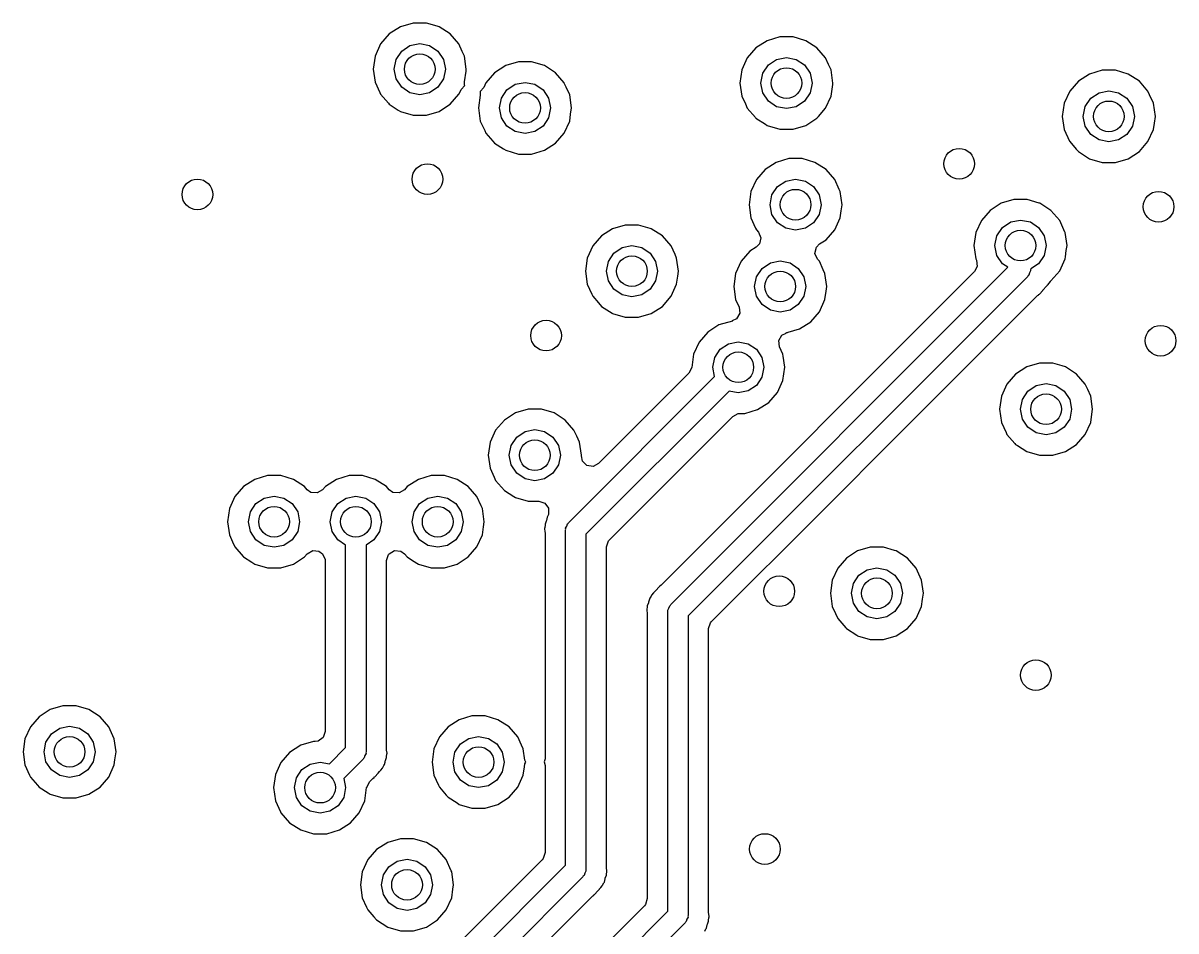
# Model space of a CAD drawing. Extents: x 100.3 to 185, y -144.7 to -85.3.
# Drawn here: x 156.34 to 167.62, y -102.9 to -94.02 of the extents above; entities that cross this region are included whole.
import ezdxf

# ---------------------------------------------------------------- set-up
doc = ezdxf.new("R2010")
doc.units = 0
doc.layers.add('BLACK', color=7, linetype='CONTINUOUS')

msp = doc.modelspace()

# ---------------------------------------------------------------- linework, layer by layer
at = {"layer": 'BLACK', "linetype": 'CONTINUOUS'}
for p, q in [((160.16, -94.0242), (160.036, -94.0607)), ((160.29, -94.0242), (160.16, -94.0242)), ((160.16, -94.0242), (160.16, -94.0242)), ((160.394, -94.0549), (160.29, -94.0242)), ((160.29, -94.0242), (160.29, -94.0242)), ((159.927, -94.1308), (159.842, -94.2287)), ((160.036, -94.0607), (159.927, -94.1308)), ((160.036, -94.0607), (160.036, -94.0607)), ((160.414, -94.0607), (160.394, -94.0549)), ((160.523, -94.1308), (160.414, -94.0607)), ((160.414, -94.0607), (160.414, -94.0607)), ((160.414, -94.0607), (160.414, -94.0607)), ((160.608, -94.2287), (160.523, -94.1308)), ((160.523, -94.1308), (160.523, -94.1308)), ((160.523, -94.1308), (160.523, -94.1308)), ((159.842, -94.2287), (159.788, -94.3465)), ((160.048, -94.298), (160.129, -94.2438)), ((160.129, -94.2438), (160.225, -94.2247)), ((160.225, -94.2247), (160.32, -94.2438)), ((160.32, -94.2438), (160.402, -94.298)), ((160.641, -94.3018), (160.608, -94.2287)), ((163.622, -94.1969), (163.513, -94.2669)), ((163.746, -94.1604), (163.622, -94.1969)), ((163.622, -94.1969), (163.622, -94.1969)), ((163.876, -94.1604), (163.746, -94.1604)), ((163.746, -94.1604), (163.746, -94.1604)), ((163.99, -94.1938), (163.876, -94.1604)), ((163.876, -94.1604), (163.876, -94.1604)), ((164, -94.1969), (163.99, -94.1938)), ((164.109, -94.2669), (164, -94.1969)), ((164, -94.1969), (164, -94.1969)), ((164, -94.1969), (164, -94.1969)), ((159.788, -94.3465), (159.77, -94.4747)), ((159.994, -94.3791), (160.048, -94.298)), ((160.402, -94.298), (160.456, -94.3791)), ((160.661, -94.3465), (160.641, -94.3018)), ((160.68, -94.4747), (160.661, -94.3465)), ((163.428, -94.3648), (163.374, -94.4827)), ((163.513, -94.2669), (163.428, -94.3648)), ((163.715, -94.3799), (163.811, -94.3609)), ((163.811, -94.3609), (163.907, -94.3799)), ((164.194, -94.3648), (164.109, -94.2669)), ((164.109, -94.2669), (164.109, -94.2669)), ((164.109, -94.2669), (164.109, -94.2669)), ((164.223, -94.4282), (164.194, -94.3648)), ((159.77, -94.4747), (159.77, -94.4748)), ((159.77, -94.4748), (159.788, -94.603)), ((159.975, -94.4747), (159.994, -94.3791)), ((159.994, -94.5704), (159.975, -94.4747)), ((160.456, -94.3791), (160.475, -94.4747)), ((160.475, -94.4747), (160.456, -94.5704)), ((160.677, -94.494), (160.68, -94.4748)), ((160.68, -94.4748), (160.68, -94.4747)), ((161.065, -94.44), (160.956, -94.51)), ((161.189, -94.4035), (161.065, -94.44)), ((161.065, -94.44), (161.065, -94.44)), ((161.319, -94.4035), (161.189, -94.4035)), ((161.189, -94.4035), (161.189, -94.4035)), ((161.443, -94.44), (161.319, -94.4035)), ((161.319, -94.4035), (161.319, -94.4035)), ((161.552, -94.51), (161.443, -94.44)), ((161.443, -94.44), (161.443, -94.44)), ((161.443, -94.44), (161.443, -94.44)), ((161.443, -94.44), (161.443, -94.44)), ((163.374, -94.4827), (163.356, -94.6109)), ((163.58, -94.5152), (163.634, -94.4341)), ((163.634, -94.4341), (163.715, -94.3799)), ((163.907, -94.3799), (163.988, -94.4341)), ((163.988, -94.4341), (164.042, -94.5152)), ((164.248, -94.4827), (164.223, -94.4282)), ((164.266, -94.6109), (164.248, -94.4827)), ((160.048, -94.6515), (159.994, -94.5704)), ((160.456, -94.5704), (160.402, -94.6515)), ((160.662, -94.5978), (160.677, -94.494)), ((160.956, -94.51), (160.871, -94.6079)), ((161.637, -94.6079), (161.552, -94.51)), ((161.552, -94.51), (161.552, -94.51)), ((161.552, -94.51), (161.552, -94.51)), ((163.561, -94.6109), (163.58, -94.5152)), ((164.042, -94.5152), (164.061, -94.6109)), ((166.666, -94.5925), (166.581, -94.6904)), ((166.774, -94.5224), (166.666, -94.5925)), ((166.899, -94.4859), (166.774, -94.5224)), ((166.774, -94.5224), (166.774, -94.5224)), ((167.028, -94.4859), (166.899, -94.4859)), ((166.899, -94.4859), (166.899, -94.4859)), ((167.153, -94.5224), (167.028, -94.4859)), ((167.028, -94.4859), (167.028, -94.4859)), ((167.262, -94.5925), (167.153, -94.5224)), ((167.153, -94.5224), (167.153, -94.5224)), ((167.153, -94.5224), (167.153, -94.5224)), ((167.153, -94.5224), (167.153, -94.5224)), ((167.346, -94.6904), (167.262, -94.5925)), ((167.262, -94.5925), (167.262, -94.5925)), ((167.262, -94.5925), (167.262, -94.5925)), ((159.788, -94.603), (159.834, -94.7037)), ((159.834, -94.7037), (159.842, -94.7208)), ((160.129, -94.7057), (160.048, -94.6515)), ((160.225, -94.7247), (160.129, -94.7057)), ((160.32, -94.7057), (160.225, -94.7247)), ((160.402, -94.6515), (160.32, -94.7057)), ((160.608, -94.7208), (160.619, -94.6963)), ((160.619, -94.6963), (160.629, -94.6748)), ((160.629, -94.6748), (160.665, -94.6355)), ((160.662, -94.5987), (160.662, -94.5978)), ((160.663, -94.6325), (160.662, -94.5987)), ((160.665, -94.6355), (160.663, -94.6325)), ((160.85, -94.654), (160.814, -94.6933)), ((160.814, -94.6933), (160.816, -94.6963)), ((160.816, -94.6963), (160.817, -94.73)), ((160.871, -94.6079), (160.85, -94.654)), ((161.023, -94.7583), (161.077, -94.6772)), ((161.077, -94.6772), (161.158, -94.623)), ((161.158, -94.623), (161.254, -94.604)), ((161.254, -94.604), (161.35, -94.623)), ((161.35, -94.623), (161.431, -94.6772)), ((161.431, -94.6772), (161.485, -94.7583)), ((161.638, -94.6109), (161.637, -94.6079)), ((161.657, -94.6523), (161.638, -94.6109)), ((161.691, -94.7258), (161.657, -94.6523)), ((163.356, -94.6109), (163.356, -94.6109)), ((163.356, -94.6109), (163.374, -94.7391)), ((163.58, -94.7066), (163.561, -94.6109)), ((163.634, -94.7877), (163.58, -94.7066)), ((164.042, -94.7066), (163.988, -94.7877)), ((164.061, -94.6109), (164.042, -94.7066)), ((164.248, -94.7391), (164.264, -94.6241)), ((164.264, -94.6241), (164.266, -94.6109)), ((164.266, -94.6109), (164.266, -94.6109)), ((166.581, -94.6904), (166.527, -94.8082)), ((166.787, -94.7597), (166.868, -94.7055)), ((166.868, -94.7055), (166.964, -94.6864)), ((166.964, -94.6864), (167.059, -94.7055)), ((167.059, -94.7055), (167.14, -94.7597)), ((167.363, -94.7258), (167.346, -94.6904)), ((159.842, -94.7208), (159.918, -94.8082)), ((159.918, -94.8082), (159.927, -94.8187)), ((159.927, -94.8187), (160.014, -94.875)), ((160.468, -94.854), (160.523, -94.8187)), ((160.523, -94.8187), (160.608, -94.7208)), ((160.817, -94.73), (160.799, -94.854)), ((161.004, -94.854), (161.023, -94.7583)), ((161.485, -94.7583), (161.504, -94.854)), ((161.709, -94.854), (161.691, -94.7258)), ((163.374, -94.7391), (163.409, -94.8146)), ((163.409, -94.8146), (163.428, -94.857)), ((163.715, -94.8419), (163.634, -94.7877)), ((163.988, -94.7877), (163.907, -94.8419)), ((164.194, -94.857), (164.248, -94.7391)), ((166.527, -94.8082), (166.508, -94.9364)), ((166.733, -94.8408), (166.787, -94.7597)), ((167.14, -94.7597), (167.195, -94.8408)), ((167.4, -94.8082), (167.363, -94.7258)), ((167.419, -94.9364), (167.4, -94.8082)), ((160.014, -94.875), (160.036, -94.8888)), ((160.036, -94.8888), (160.16, -94.9252)), ((160.16, -94.9252), (160.16, -94.9252)), ((160.16, -94.9252), (160.29, -94.9252)), ((160.29, -94.9252), (160.414, -94.8888)), ((160.29, -94.9252), (160.29, -94.9252)), ((160.414, -94.8888), (160.468, -94.854)), ((160.799, -94.854), (160.799, -94.854)), ((160.799, -94.854), (160.817, -94.9822)), ((161.023, -94.9497), (161.004, -94.854)), ((161.504, -94.854), (161.485, -94.9497)), ((161.691, -94.9822), (161.7, -94.9149)), ((161.7, -94.9149), (161.709, -94.854)), ((161.709, -94.854), (161.709, -94.854)), ((163.428, -94.857), (163.507, -94.9478)), ((163.811, -94.8609), (163.715, -94.8419)), ((163.907, -94.8419), (163.811, -94.8609)), ((164.125, -94.9364), (164.194, -94.857)), ((166.714, -94.9364), (166.733, -94.8408)), ((167.195, -94.8408), (167.214, -94.9364)), ((160.817, -94.9822), (160.86, -95.0759)), ((161.077, -95.0308), (161.023, -94.9497)), ((161.158, -95.085), (161.077, -95.0308)), ((161.431, -95.0308), (161.35, -95.085)), ((161.485, -94.9497), (161.431, -95.0308)), ((161.637, -95.1001), (161.691, -94.9822)), ((163.507, -94.9478), (163.513, -94.9549)), ((163.513, -94.9549), (163.605, -95.014)), ((163.605, -95.014), (163.622, -95.0249)), ((163.622, -95.0249), (163.746, -95.0614)), ((163.876, -95.0614), (164, -95.0249)), ((164, -95.0249), (164.109, -94.9549)), ((164.109, -94.9549), (164.125, -94.9364)), ((166.508, -94.9364), (166.508, -94.9364)), ((166.508, -94.9364), (166.527, -95.0647)), ((166.733, -95.0321), (166.714, -94.9364)), ((166.787, -95.1132), (166.733, -95.0321)), ((167.195, -95.0321), (167.14, -95.1132)), ((167.214, -94.9364), (167.195, -95.0321)), ((167.4, -95.0647), (167.409, -95.0032)), ((167.409, -95.0032), (167.419, -94.9364)), ((167.419, -94.9364), (167.419, -94.9364)), ((160.86, -95.0759), (160.871, -95.1001)), ((160.871, -95.1001), (160.94, -95.1795)), ((161.254, -95.104), (161.158, -95.085)), ((161.35, -95.085), (161.254, -95.104)), ((161.552, -95.198), (161.637, -95.1001)), ((163.746, -95.0614), (163.746, -95.0614)), ((163.746, -95.0614), (163.876, -95.0614)), ((163.876, -95.0614), (163.876, -95.0614)), ((166.527, -95.0647), (166.579, -95.1795)), ((166.868, -95.1674), (166.787, -95.1132)), ((167.14, -95.1132), (167.059, -95.1674)), ((167.346, -95.1825), (167.4, -95.0647)), ((160.94, -95.1795), (160.956, -95.198)), ((160.956, -95.198), (161.043, -95.2539)), ((161.043, -95.2539), (161.065, -95.268)), ((161.065, -95.268), (161.189, -95.3045)), ((161.319, -95.3045), (161.443, -95.268)), ((161.443, -95.268), (161.552, -95.198)), ((166.579, -95.1795), (166.581, -95.1825)), ((166.581, -95.1825), (166.644, -95.256)), ((166.644, -95.256), (166.666, -95.2804)), ((166.964, -95.1864), (166.868, -95.1674)), ((167.059, -95.1674), (166.964, -95.1864)), ((167.262, -95.2804), (167.346, -95.1825)), ((161.189, -95.3045), (161.189, -95.3045)), ((161.189, -95.3045), (161.319, -95.3045)), ((161.319, -95.3045), (161.319, -95.3045)), ((163.711, -95.386), (163.602, -95.456)), ((163.835, -95.3495), (163.711, -95.386)), ((163.711, -95.386), (163.711, -95.386)), ((163.965, -95.3495), (163.835, -95.3495)), ((163.835, -95.3495), (163.835, -95.3495)), ((164.089, -95.386), (163.965, -95.3495)), ((163.965, -95.3495), (163.965, -95.3495)), ((164.198, -95.456), (164.089, -95.386)), ((164.089, -95.386), (164.089, -95.386)), ((164.089, -95.386), (164.089, -95.386)), ((164.089, -95.386), (164.089, -95.386)), ((166.666, -95.2804), (166.774, -95.3504)), ((166.774, -95.3504), (166.774, -95.3504)), ((166.774, -95.3504), (166.899, -95.3869)), ((167.028, -95.3869), (167.153, -95.3504)), ((167.153, -95.3504), (167.262, -95.2804)), ((163.602, -95.456), (163.517, -95.5539)), ((164.283, -95.5539), (164.198, -95.456)), ((164.198, -95.456), (164.198, -95.456)), ((164.198, -95.456), (164.198, -95.456)), ((166.899, -95.3869), (166.899, -95.3869)), ((166.899, -95.3869), (167.028, -95.3869)), ((167.028, -95.3869), (167.028, -95.3869)), ((163.517, -95.5539), (163.463, -95.6718)), ((163.723, -95.6232), (163.804, -95.569)), ((163.804, -95.569), (163.9, -95.55)), ((163.9, -95.55), (163.996, -95.569)), ((163.996, -95.569), (164.077, -95.6232)), ((164.327, -95.65), (164.283, -95.5539)), ((163.463, -95.6718), (163.445, -95.8)), ((163.65, -95.8), (163.669, -95.7043)), ((163.669, -95.7043), (163.723, -95.6232)), ((164.077, -95.6232), (164.131, -95.7043)), ((164.131, -95.7043), (164.15, -95.8)), ((164.337, -95.6718), (164.327, -95.65)), ((164.355, -95.8), (164.337, -95.6718)), ((163.445, -95.8), (163.445, -95.8)), ((163.445, -95.8), (163.463, -95.9282)), ((163.669, -95.8957), (163.65, -95.8)), ((164.15, -95.8), (164.131, -95.8957)), ((164.347, -95.8595), (164.355, -95.8)), ((164.355, -95.8), (164.355, -95.8)), ((165.911, -95.786), (165.802, -95.856)), ((166.035, -95.7495), (165.911, -95.786)), ((165.911, -95.786), (165.911, -95.786)), ((166.165, -95.7495), (166.035, -95.7495)), ((166.035, -95.7495), (166.035, -95.7495)), ((166.282, -95.7838), (166.165, -95.7495)), ((166.165, -95.7495), (166.165, -95.7495)), ((166.289, -95.786), (166.282, -95.7838)), ((166.398, -95.856), (166.289, -95.786)), ((166.289, -95.786), (166.289, -95.786)), ((166.289, -95.786), (166.289, -95.786)), ((163.463, -95.9282), (163.509, -96.0291)), ((163.723, -95.9768), (163.669, -95.8957)), ((164.131, -95.8957), (164.077, -95.9768)), ((164.283, -96.0461), (164.337, -95.9282)), ((164.337, -95.9282), (164.347, -95.8595)), ((165.802, -95.856), (165.717, -95.9539)), ((166.004, -95.969), (166.1, -95.95)), ((166.1, -95.95), (166.196, -95.969)), ((166.483, -95.9539), (166.398, -95.856)), ((166.398, -95.856), (166.398, -95.856)), ((166.398, -95.856), (166.398, -95.856)), ((162.111, -96.036), (162.002, -96.106)), ((162.235, -95.9995), (162.111, -96.036)), ((162.111, -96.036), (162.111, -96.036)), ((162.365, -95.9995), (162.235, -95.9995)), ((162.235, -95.9995), (162.235, -95.9995)), ((162.479, -96.033), (162.365, -95.9995)), ((162.365, -95.9995), (162.365, -95.9995)), ((162.489, -96.036), (162.479, -96.033)), ((162.598, -96.106), (162.489, -96.036)), ((162.489, -96.036), (162.489, -96.036)), ((162.489, -96.036), (162.489, -96.036)), ((163.509, -96.0291), (163.517, -96.0461)), ((163.517, -96.0461), (163.536, -96.0677)), ((163.804, -96.031), (163.723, -95.9768)), ((163.9, -96.05), (163.804, -96.031)), ((163.996, -96.031), (163.9, -96.05)), ((164.077, -95.9768), (163.996, -96.031)), ((164.198, -96.144), (164.283, -96.0461)), ((165.717, -95.9539), (165.663, -96.0718)), ((165.869, -96.1043), (165.923, -96.0232)), ((165.923, -96.0232), (166.004, -95.969)), ((166.196, -95.969), (166.277, -96.0232)), ((166.277, -96.0232), (166.331, -96.1043)), ((166.535, -96.0677), (166.483, -95.9539)), ((162.002, -96.106), (161.917, -96.2039)), ((162.683, -96.2039), (162.598, -96.106)), ((162.598, -96.106), (162.598, -96.106)), ((162.598, -96.106), (162.598, -96.106)), ((163.536, -96.0677), (163.56, -96.124)), ((163.56, -96.124), (163.546, -96.1836)), ((164.135, -96.1842), (164.198, -96.144)), ((165.663, -96.0718), (165.645, -96.2)), ((165.85, -96.2), (165.869, -96.1043)), ((166.331, -96.1043), (166.35, -96.2)), ((166.537, -96.0718), (166.535, -96.0677)), ((166.555, -96.2), (166.537, -96.0718)), ((161.917, -96.2039), (161.863, -96.3218)), ((162.069, -96.3543), (162.123, -96.2732)), ((162.123, -96.2732), (162.204, -96.219)), ((162.204, -96.219), (162.3, -96.2)), ((162.3, -96.2), (162.396, -96.219)), ((162.396, -96.219), (162.477, -96.2732)), ((162.477, -96.2732), (162.531, -96.3543)), ((162.721, -96.2883), (162.683, -96.2039)), ((162.737, -96.3218), (162.721, -96.2883)), ((163.452, -96.256), (163.367, -96.3539)), ((163.515, -96.2158), (163.452, -96.256)), ((163.546, -96.1836), (163.515, -96.2158)), ((164.09, -96.276), (164.104, -96.2164)), ((164.114, -96.3323), (164.09, -96.276)), ((164.104, -96.2164), (164.135, -96.1842)), ((165.645, -96.2), (165.645, -96.2)), ((165.645, -96.2), (165.663, -96.3282)), ((165.869, -96.2957), (165.85, -96.2)), ((166.35, -96.2), (166.331, -96.2957)), ((166.539, -96.31), (166.548, -96.2495)), ((166.548, -96.2495), (166.555, -96.2)), ((166.555, -96.2), (166.555, -96.2)), ((161.863, -96.3218), (161.845, -96.45)), ((162.05, -96.45), (162.069, -96.3543)), ((162.531, -96.3543), (162.55, -96.45)), ((162.755, -96.45), (162.737, -96.3218)), ((163.367, -96.3539), (163.313, -96.4718)), ((163.573, -96.4232), (163.654, -96.369)), ((163.654, -96.369), (163.75, -96.35)), ((163.75, -96.35), (163.846, -96.369)), ((163.846, -96.369), (163.927, -96.4232)), ((164.133, -96.3539), (164.114, -96.3323)), ((164.171, -96.4382), (164.133, -96.3539)), ((165.663, -96.3282), (165.67, -96.3436)), ((165.67, -96.3436), (165.677, -96.4044)), ((165.923, -96.3768), (165.869, -96.2957)), ((165.976, -96.4123), (165.923, -96.3768)), ((166.277, -96.3768), (166.2, -96.4281)), ((166.331, -96.2957), (166.277, -96.3768)), ((166.483, -96.4461), (166.537, -96.3282)), ((166.537, -96.3282), (166.539, -96.31)), ((161.845, -96.45), (161.845, -96.45)), ((161.845, -96.45), (161.863, -96.5782)), ((162.069, -96.5457), (162.05, -96.45)), ((162.55, -96.45), (162.531, -96.5457)), ((165.65, -96.4547), (162.584, -99.5214)), ((162.679, -99.7093), (165.976, -96.4123)), ((162.737, -96.5782), (162.748, -96.4991)), ((162.748, -96.4991), (162.755, -96.45)), ((162.755, -96.45), (162.755, -96.45)), ((166.171, -96.5007), (162.85, -99.8214)), ((163.313, -96.4718), (163.295, -96.6)), ((163.5, -96.6), (163.519, -96.5043)), ((163.519, -96.5043), (163.573, -96.4232)), ((163.927, -96.4232), (163.981, -96.5043)), ((163.981, -96.5043), (164, -96.6)), ((164.187, -96.4718), (164.171, -96.4382)), ((164.205, -96.6), (164.187, -96.4718)), ((165.677, -96.4044), (165.65, -96.4547)), ((166.174, -96.4935), (166.171, -96.5007)), ((166.181, -96.4888), (166.174, -96.4935)), ((166.188, -96.4665), (166.181, -96.4888)), ((166.199, -96.4456), (166.188, -96.4665)), ((166.2, -96.43), (166.198, -96.4377)), ((166.198, -96.4377), (166.199, -96.4456)), ((166.2, -96.4281), (166.2, -96.43)), ((166.398, -96.544), (166.483, -96.4461)), ((161.863, -96.5782), (161.907, -96.674)), ((162.123, -96.6268), (162.069, -96.5457)), ((162.531, -96.5457), (162.477, -96.6268)), ((162.683, -96.6961), (162.737, -96.5782)), ((163.295, -96.6), (163.295, -96.6)), ((163.295, -96.6), (163.313, -96.7282)), ((163.519, -96.6957), (163.5, -96.6)), ((164, -96.6), (163.981, -96.6957)), ((164.199, -96.6461), (164.205, -96.6)), ((164.205, -96.6), (164.205, -96.6)), ((166.318, -96.6368), (166.332, -96.6228)), ((166.332, -96.6228), (166.334, -96.6199)), ((166.334, -96.6199), (166.338, -96.6145)), ((166.338, -96.6145), (166.352, -96.6)), ((166.352, -96.6), (166.36, -96.5909)), ((166.36, -96.5909), (166.365, -96.5831)), ((166.36, -96.5909), (166.36, -96.5909)), ((166.365, -96.5831), (166.366, -96.5838)), ((166.366, -96.5838), (166.394, -96.5497)), ((166.393, -96.5486), (166.398, -96.544)), ((166.394, -96.5497), (166.393, -96.5486)), ((166.398, -96.544), (166.398, -96.544)), ((166.398, -96.544), (166.398, -96.544)), ((161.907, -96.674), (161.917, -96.6961)), ((161.917, -96.6961), (161.973, -96.7605)), ((162.204, -96.681), (162.123, -96.6268)), ((162.3, -96.7), (162.204, -96.681)), ((162.396, -96.681), (162.3, -96.7)), ((162.477, -96.6268), (162.396, -96.681)), ((162.598, -96.794), (162.683, -96.6961)), ((163.313, -96.7282), (163.347, -96.801)), ((163.573, -96.7768), (163.519, -96.6957)), ((163.981, -96.6957), (163.927, -96.7768)), ((164.133, -96.8461), (164.187, -96.7282)), ((164.187, -96.7282), (164.199, -96.6461)), ((165.155, -97.8), (166.266, -96.6886)), ((166.266, -96.6886), (166.278, -96.6805)), ((166.277, -96.6795), (166.284, -96.674)), ((166.278, -96.6805), (166.277, -96.6795)), ((166.284, -96.674), (166.317, -96.6384)), ((166.284, -96.674), (166.284, -96.674)), ((166.317, -96.6384), (166.318, -96.6368)), ((161.973, -96.7605), (162.002, -96.794)), ((162.002, -96.794), (162.108, -96.8618)), ((162.489, -96.864), (162.598, -96.794)), ((163.347, -96.801), (163.354, -96.8618)), ((163.654, -96.831), (163.573, -96.7768)), ((163.75, -96.85), (163.654, -96.831)), ((163.846, -96.831), (163.75, -96.85)), ((163.927, -96.7768), (163.846, -96.831)), ((164.048, -96.944), (164.133, -96.8461)), ((162.108, -96.8618), (162.111, -96.864)), ((162.111, -96.864), (162.235, -96.9005)), ((162.235, -96.9005), (162.235, -96.9005)), ((162.235, -96.9005), (162.365, -96.9005)), ((162.365, -96.9005), (162.489, -96.864)), ((162.365, -96.9005), (162.365, -96.9005)), ((163.282, -96.9375), (163.151, -96.976)), ((163.323, -96.9151), (163.281, -96.9351)), ((163.281, -96.9351), (163.282, -96.9375)), ((163.354, -96.8618), (163.323, -96.9151)), ((163.939, -97.014), (164.048, -96.944)), ((163.042, -97.046), (162.957, -97.1439)), ((163.151, -96.976), (163.042, -97.046)), ((163.151, -96.976), (163.151, -96.976)), ((163.736, -97.1282), (163.767, -97.0749)), ((163.767, -97.0749), (163.809, -97.0549)), ((163.808, -97.0525), (163.815, -97.0505)), ((163.809, -97.0549), (163.808, -97.0525)), ((163.815, -97.0505), (163.822, -97.0483)), ((163.822, -97.0483), (163.827, -97.0469)), ((163.827, -97.0469), (163.939, -97.014)), ((162.957, -97.1439), (162.903, -97.2618)), ((163.163, -97.2132), (163.244, -97.159)), ((163.244, -97.159), (163.34, -97.14)), ((163.34, -97.14), (163.436, -97.159)), ((163.436, -97.159), (163.517, -97.2132)), ((163.743, -97.189), (163.736, -97.1282)), ((163.777, -97.2618), (163.743, -97.189)), ((162.903, -97.2618), (162.884, -97.3926)), ((163.09, -97.39), (163.109, -97.2943)), ((163.109, -97.2943), (163.163, -97.2132)), ((163.517, -97.2132), (163.571, -97.2943)), ((163.571, -97.2943), (163.59, -97.39)), ((163.78, -97.2825), (163.777, -97.2618)), ((163.795, -97.39), (163.78, -97.2825)), ((162.884, -97.3926), (162.857, -97.4475)), ((163.108, -97.4806), (163.09, -97.39)), ((163.59, -97.39), (163.571, -97.4857)), ((163.786, -97.4537), (163.795, -97.39)), ((163.795, -97.39), (163.795, -97.39)), ((166.161, -97.386), (166.052, -97.456)), ((166.285, -97.3495), (166.161, -97.386)), ((166.161, -97.386), (166.161, -97.386)), ((166.415, -97.3495), (166.285, -97.3495)), ((166.285, -97.3495), (166.285, -97.3495)), ((166.507, -97.3765), (166.415, -97.3495)), ((166.415, -97.3495), (166.415, -97.3495)), ((166.539, -97.386), (166.507, -97.3765)), ((166.648, -97.456), (166.539, -97.386)), ((166.539, -97.386), (166.539, -97.386)), ((166.539, -97.386), (166.539, -97.386)), ((161.679, -98.9093), (163.108, -97.4806)), ((162.857, -97.4485), (161.973, -98.3316)), ((162.857, -97.4475), (162.857, -97.4485)), ((163.571, -97.4857), (163.517, -97.5668)), ((163.723, -97.6361), (163.777, -97.5182)), ((163.777, -97.5182), (163.786, -97.4537)), ((166.052, -97.456), (165.967, -97.5539)), ((166.733, -97.5539), (166.648, -97.456)), ((166.648, -97.456), (166.648, -97.456)), ((166.648, -97.456), (166.648, -97.456)), ((163.249, -97.622), (161.85, -99.0214)), ((163.34, -97.64), (163.249, -97.622)), ((163.436, -97.621), (163.34, -97.64)), ((163.517, -97.5668), (163.436, -97.621)), ((163.638, -97.734), (163.723, -97.6361)), ((165.967, -97.5539), (165.913, -97.6718)), ((166.119, -97.7043), (166.173, -97.6232)), ((166.173, -97.6232), (166.254, -97.569)), ((166.254, -97.569), (166.35, -97.55)), ((166.35, -97.55), (166.446, -97.569)), ((166.446, -97.569), (166.527, -97.6232)), ((166.527, -97.6232), (166.581, -97.7043)), ((166.757, -97.6073), (166.733, -97.5539)), ((166.787, -97.6718), (166.757, -97.6073)), ((163.529, -97.804), (163.638, -97.734)), ((165.913, -97.6718), (165.895, -97.8)), ((166.1, -97.8), (166.119, -97.7043)), ((166.581, -97.7043), (166.6, -97.8)), ((166.805, -97.8), (166.787, -97.6718)), ((161.161, -97.8355), (161.052, -97.9055)), ((161.285, -97.799), (161.161, -97.8355)), ((161.161, -97.8355), (161.161, -97.8355)), ((161.415, -97.799), (161.285, -97.799)), ((161.285, -97.799), (161.285, -97.799)), ((161.539, -97.8355), (161.415, -97.799)), ((161.415, -97.799), (161.415, -97.799)), ((161.648, -97.9055), (161.539, -97.8355)), ((161.539, -97.8355), (161.539, -97.8355)), ((161.539, -97.8355), (161.539, -97.8355)), ((161.539, -97.8355), (161.539, -97.8355)), ((163.285, -97.8695), (163.34, -97.8417)), ((163.34, -97.8417), (163.355, -97.8405)), ((163.355, -97.8405), (163.405, -97.8405)), ((163.405, -97.8405), (163.529, -97.804)), ((163.405, -97.8405), (163.405, -97.8405)), ((163.905, -99.05), (165.155, -97.8)), ((165.895, -97.8), (165.895, -97.8)), ((165.895, -97.8), (165.913, -97.9282)), ((166.119, -97.8957), (166.1, -97.8)), ((166.6, -97.8), (166.581, -97.8957)), ((166.787, -97.9282), (166.798, -97.8496)), ((166.798, -97.8496), (166.805, -97.8)), ((166.805, -97.8), (166.805, -97.8)), ((161.052, -97.9055), (160.967, -98.0034)), ((161.733, -98.0034), (161.648, -97.9055)), ((161.648, -97.9055), (161.648, -97.9055)), ((161.648, -97.9055), (161.648, -97.9055)), ((162.079, -99.0755), (163.285, -97.8695)), ((165.913, -97.9282), (165.958, -98.0265)), ((166.173, -97.9768), (166.119, -97.8957)), ((166.254, -98.031), (166.173, -97.9768)), ((166.527, -97.9768), (166.446, -98.031)), ((166.581, -97.8957), (166.527, -97.9768)), ((166.733, -98.0461), (166.787, -97.9282)), ((160.967, -98.0034), (160.913, -98.1213)), ((161.119, -98.1538), (161.173, -98.0727)), ((161.173, -98.0727), (161.254, -98.0185)), ((161.254, -98.0185), (161.35, -97.9995)), ((161.35, -97.9995), (161.446, -98.0185)), ((161.446, -98.0185), (161.527, -98.0727)), ((161.527, -98.0727), (161.581, -98.1538)), ((161.761, -98.064), (161.733, -98.0034)), ((161.787, -98.1213), (161.761, -98.064)), ((165.958, -98.0265), (165.967, -98.0461)), ((165.967, -98.0461), (166.045, -98.1359)), ((166.35, -98.05), (166.254, -98.031)), ((166.446, -98.031), (166.35, -98.05)), ((166.648, -98.144), (166.733, -98.0461)), ((160.913, -98.1213), (160.895, -98.2495)), ((161.1, -98.2495), (161.119, -98.1538)), ((161.581, -98.1538), (161.6, -98.2495)), ((161.805, -98.2495), (161.787, -98.1213)), ((166.045, -98.1359), (166.052, -98.144)), ((166.052, -98.144), (166.071, -98.156)), ((166.071, -98.156), (166.161, -98.214)), ((166.539, -98.214), (166.648, -98.144)), ((160.895, -98.2495), (160.895, -98.2495)), ((160.895, -98.2495), (160.913, -98.3777)), ((161.119, -98.3452), (161.1, -98.2495)), ((161.6, -98.2495), (161.581, -98.3452)), ((161.805, -98.2566), (161.805, -98.2495)), ((161.807, -98.2566), (161.805, -98.2566)), ((161.815, -98.3066), (161.807, -98.2566)), ((161.858, -98.3498), (161.815, -98.3066)), ((166.161, -98.214), (166.285, -98.2505)), ((166.285, -98.2505), (166.285, -98.2505)), ((166.285, -98.2505), (166.415, -98.2505)), ((166.415, -98.2505), (166.539, -98.214)), ((166.415, -98.2505), (166.415, -98.2505)), ((160.913, -98.3777), (160.953, -98.4651)), ((161.173, -98.4263), (161.119, -98.3452)), ((161.254, -98.4805), (161.173, -98.4263)), ((161.527, -98.4263), (161.446, -98.4805)), ((161.581, -98.3452), (161.527, -98.4263)), ((161.919, -98.3594), (161.858, -98.3498)), ((161.973, -98.3316), (161.919, -98.3594)), ((158.611, -98.486), (158.502, -98.556)), ((158.735, -98.4495), (158.611, -98.486)), ((158.611, -98.486), (158.611, -98.486)), ((158.865, -98.4495), (158.735, -98.4495)), ((158.735, -98.4495), (158.735, -98.4495)), ((158.989, -98.486), (158.865, -98.4495)), ((158.865, -98.4495), (158.865, -98.4495)), ((159.098, -98.556), (158.989, -98.486)), ((158.989, -98.486), (158.989, -98.486)), ((158.989, -98.486), (158.989, -98.486)), ((158.989, -98.486), (158.989, -98.486)), ((159.411, -98.486), (159.302, -98.556)), ((159.535, -98.4495), (159.411, -98.486)), ((159.411, -98.486), (159.411, -98.486)), ((159.665, -98.4495), (159.535, -98.4495)), ((159.535, -98.4495), (159.535, -98.4495)), ((159.789, -98.486), (159.665, -98.4495)), ((159.665, -98.4495), (159.665, -98.4495)), ((159.898, -98.556), (159.789, -98.486)), ((159.789, -98.486), (159.789, -98.486)), ((159.789, -98.486), (159.789, -98.486)), ((159.789, -98.486), (159.789, -98.486)), ((160.211, -98.486), (160.102, -98.556)), ((160.335, -98.4495), (160.211, -98.486)), ((160.211, -98.486), (160.211, -98.486)), ((160.465, -98.4495), (160.335, -98.4495)), ((160.335, -98.4495), (160.335, -98.4495)), ((160.589, -98.486), (160.465, -98.4495)), ((160.465, -98.4495), (160.465, -98.4495)), ((160.698, -98.556), (160.589, -98.486)), ((160.589, -98.486), (160.589, -98.486)), ((160.589, -98.486), (160.589, -98.486)), ((160.589, -98.486), (160.589, -98.486)), ((160.953, -98.4651), (160.967, -98.4956)), ((160.967, -98.4956), (161.052, -98.5935)), ((161.35, -98.4995), (161.254, -98.4805)), ((161.446, -98.4805), (161.35, -98.4995)), ((158.417, -98.6539), (158.363, -98.7718)), ((158.502, -98.556), (158.417, -98.6539)), ((158.704, -98.669), (158.8, -98.65)), ((158.8, -98.65), (158.896, -98.669)), ((159.125, -98.5873), (159.098, -98.556)), ((159.098, -98.556), (159.098, -98.556)), ((159.161, -98.6137), (159.125, -98.5873)), ((159.222, -98.6189), (159.161, -98.6137)), ((159.275, -98.5873), (159.222, -98.6189)), ((159.302, -98.556), (159.275, -98.5873)), ((159.302, -98.556), (159.302, -98.556)), ((159.504, -98.669), (159.6, -98.65)), ((159.6, -98.65), (159.696, -98.669)), ((159.925, -98.5873), (159.898, -98.556)), ((159.898, -98.556), (159.898, -98.556)), ((159.961, -98.6137), (159.925, -98.5873)), ((160.022, -98.6189), (159.961, -98.6137)), ((160.075, -98.5873), (160.022, -98.6189)), ((160.102, -98.556), (160.075, -98.5873)), ((160.102, -98.556), (160.102, -98.556)), ((160.304, -98.669), (160.4, -98.65)), ((160.4, -98.65), (160.496, -98.669)), ((160.783, -98.6539), (160.698, -98.556)), ((160.698, -98.556), (160.698, -98.556)), ((160.698, -98.556), (160.698, -98.556)), ((160.825, -98.7461), (160.783, -98.6539)), ((161.052, -98.5935), (161.052, -98.5935)), ((161.052, -98.5935), (161.146, -98.6539)), ((161.146, -98.6539), (161.161, -98.6635)), ((158.569, -98.8043), (158.623, -98.7232)), ((158.623, -98.7232), (158.704, -98.669)), ((158.896, -98.669), (158.977, -98.7232)), ((158.977, -98.7232), (159.031, -98.8043)), ((159.369, -98.8043), (159.423, -98.7232)), ((159.423, -98.7232), (159.504, -98.669)), ((159.696, -98.669), (159.777, -98.7232)), ((159.777, -98.7232), (159.831, -98.8043)), ((160.169, -98.8043), (160.223, -98.7232)), ((160.223, -98.7232), (160.304, -98.669)), ((160.496, -98.669), (160.577, -98.7232)), ((160.577, -98.7232), (160.631, -98.8043)), ((160.837, -98.7718), (160.825, -98.7461)), ((161.161, -98.6635), (161.285, -98.7)), ((161.285, -98.7), (161.285, -98.7)), ((161.285, -98.7), (161.39, -98.7)), ((161.39, -98.7), (161.448, -98.7189)), ((161.448, -98.7189), (161.484, -98.7684)), ((161.484, -98.7684), (161.484, -98.8296)), ((158.363, -98.7718), (158.345, -98.9)), ((158.55, -98.9), (158.569, -98.8043)), ((159.031, -98.8043), (159.05, -98.9)), ((159.35, -98.9), (159.369, -98.8043)), ((159.831, -98.8043), (159.85, -98.9)), ((160.15, -98.9), (160.169, -98.8043)), ((160.631, -98.8043), (160.65, -98.9)), ((160.855, -98.9), (160.837, -98.7718)), ((161.47, -98.8565), (161.463, -98.8875)), ((161.471, -98.8549), (161.47, -98.8565)), ((161.47, -98.8565), (161.47, -98.8565)), ((161.484, -98.8296), (161.471, -98.8549)), ((158.345, -98.9), (158.345, -98.9)), ((158.345, -98.9), (158.363, -99.0282)), ((158.569, -98.9957), (158.55, -98.9)), ((159.05, -98.9), (159.031, -98.9957)), ((159.369, -98.9957), (159.35, -98.9)), ((159.85, -98.9), (159.831, -98.9957)), ((160.169, -98.9957), (160.15, -98.9)), ((160.65, -98.9), (160.631, -98.9957)), ((160.837, -99.0282), (160.848, -98.9505)), ((160.848, -98.9505), (160.855, -98.9)), ((160.855, -98.9), (160.855, -98.9)), ((161.447, -98.9563), (161.445, -98.9659)), ((161.445, -98.9659), (161.449, -98.9975)), ((161.45, -98.9337), (161.447, -98.9563)), ((161.461, -98.8941), (161.45, -98.9238)), ((161.45, -98.9238), (161.45, -98.9337)), ((161.463, -98.8875), (161.461, -98.8941)), ((161.65, -98.98), (161.652, -98.9723)), ((161.65, -102.259), (161.65, -98.98)), ((161.651, -98.9644), (161.662, -98.9435)), ((161.652, -98.9723), (161.651, -98.9644)), ((161.662, -98.9435), (161.669, -98.9212)), ((161.669, -98.9212), (161.676, -98.9165)), ((161.676, -98.9165), (161.679, -98.9093)), ((158.363, -99.0282), (158.394, -99.0961)), ((158.394, -99.0961), (158.417, -99.1461)), ((158.623, -99.0768), (158.569, -98.9957)), ((158.704, -99.131), (158.623, -99.0768)), ((158.977, -99.0768), (158.896, -99.131)), ((159.031, -98.9957), (158.977, -99.0768)), ((159.423, -99.0768), (159.369, -98.9957)), ((159.5, -99.1281), (159.423, -99.0768)), ((159.777, -99.0768), (159.7, -99.1281)), ((159.831, -98.9957), (159.777, -99.0768)), ((160.223, -99.0768), (160.169, -98.9957)), ((160.304, -99.131), (160.223, -99.0768)), ((160.577, -99.0768), (160.496, -99.131)), ((160.631, -98.9957), (160.577, -99.0768)), ((160.783, -99.1461), (160.837, -99.0282)), ((161.449, -98.9975), (161.45, -99.0043)), ((161.45, -99.0043), (161.45, -101.218)), ((161.85, -99.0214), (161.85, -102.3)), ((162.05, -99.1455), (162.069, -99.0873)), ((162.069, -99.0873), (162.079, -99.0755)), ((163.355, -99.6), (163.905, -99.05)), ((158.417, -99.1461), (158.498, -99.2389)), ((158.8, -99.15), (158.704, -99.131)), ((158.896, -99.131), (158.8, -99.15)), ((159.098, -99.244), (159.125, -99.2127)), ((159.125, -99.2127), (159.178, -99.1811)), ((159.178, -99.1811), (159.239, -99.1863)), ((159.239, -99.1863), (159.275, -99.2126)), ((159.275, -99.2126), (159.275, -99.2132)), ((159.275, -99.2132), (159.299, -99.2695)), ((159.5, -101.109), (159.5, -99.1281)), ((159.7, -99.1281), (159.7, -101.15)), ((159.9, -99.2781), (159.919, -99.2199)), ((159.919, -99.2199), (159.925, -99.2132)), ((159.925, -99.2127), (159.978, -99.1811)), ((159.925, -99.2132), (159.925, -99.2127)), ((159.978, -99.1811), (160.039, -99.1863)), ((160.039, -99.1863), (160.075, -99.2127)), ((160.075, -99.2127), (160.102, -99.244)), ((160.4, -99.15), (160.304, -99.131)), ((160.496, -99.131), (160.4, -99.15)), ((160.698, -99.244), (160.783, -99.1461)), ((162.05, -102.276), (162.05, -99.1455)), ((164.507, -99.186), (164.398, -99.256)), ((164.631, -99.1495), (164.507, -99.186)), ((164.507, -99.186), (164.507, -99.186)), ((164.76, -99.1495), (164.631, -99.1495)), ((164.631, -99.1495), (164.631, -99.1495)), ((164.868, -99.1811), (164.76, -99.1495)), ((164.76, -99.1495), (164.76, -99.1495)), ((164.885, -99.186), (164.868, -99.1811)), ((164.994, -99.256), (164.885, -99.186)), ((164.885, -99.186), (164.885, -99.186)), ((164.885, -99.186), (164.885, -99.186)), ((158.498, -99.2389), (158.502, -99.244)), ((158.502, -99.244), (158.583, -99.2961)), ((158.583, -99.2961), (158.611, -99.314)), ((158.611, -99.314), (158.735, -99.3505)), ((158.865, -99.3505), (158.989, -99.314)), ((158.989, -99.314), (159.098, -99.244)), ((159.299, -99.2695), (159.299, -99.2781)), ((159.299, -99.2781), (159.299, -100.95)), ((159.9, -101.126), (159.9, -99.2781)), ((160.102, -99.244), (160.102, -99.244)), ((160.102, -99.244), (160.155, -99.2781)), ((160.155, -99.2781), (160.211, -99.314)), ((160.211, -99.314), (160.335, -99.3505)), ((160.465, -99.3505), (160.589, -99.314)), ((160.589, -99.314), (160.698, -99.244)), ((164.398, -99.256), (164.313, -99.3539)), ((165.079, -99.3539), (164.994, -99.256)), ((164.994, -99.256), (164.994, -99.256)), ((164.994, -99.256), (164.994, -99.256)), ((158.735, -99.3505), (158.735, -99.3505)), ((158.735, -99.3505), (158.865, -99.3505)), ((158.865, -99.3505), (158.865, -99.3505)), ((160.335, -99.3505), (160.335, -99.3505)), ((160.335, -99.3505), (160.465, -99.3505)), ((160.465, -99.3505), (160.465, -99.3505)), ((164.313, -99.3539), (164.259, -99.4718)), ((164.465, -99.5043), (164.519, -99.4232)), ((164.519, -99.4232), (164.6, -99.369)), ((164.6, -99.369), (164.696, -99.35)), ((164.696, -99.35), (164.791, -99.369)), ((164.791, -99.369), (164.872, -99.4232)), ((164.872, -99.4232), (164.927, -99.5043)), ((165.132, -99.4718), (165.079, -99.3539)), ((162.566, -99.536), (162.533, -99.5716)), ((162.573, -99.5305), (162.566, -99.536)), ((162.584, -99.5214), (162.572, -99.5296)), ((162.572, -99.5296), (162.573, -99.5305)), ((164.259, -99.4718), (164.241, -99.6)), ((164.446, -99.6), (164.465, -99.5043)), ((164.927, -99.5043), (164.946, -99.6)), ((165.151, -99.6), (165.132, -99.4718)), ((162.47, -99.6565), (162.463, -99.6875)), ((162.476, -99.6484), (162.47, -99.6565)), ((162.47, -99.6565), (162.47, -99.6565)), ((162.487, -99.6282), (162.476, -99.6484)), ((162.49, -99.6191), (162.487, -99.6282)), ((162.512, -99.5955), (162.49, -99.6191)), ((162.49, -99.6191), (162.49, -99.6191)), ((162.516, -99.5901), (162.512, -99.5955)), ((162.518, -99.5872), (162.516, -99.5901)), ((162.532, -99.5732), (162.518, -99.5872)), ((162.518, -99.5872), (162.518, -99.5872)), ((162.533, -99.5716), (162.532, -99.5732)), ((163.079, -99.8755), (163.355, -99.6)), ((164.241, -99.6), (164.241, -99.6)), ((164.241, -99.6), (164.259, -99.7282)), ((164.465, -99.6957), (164.446, -99.6)), ((164.946, -99.6), (164.927, -99.6957)), ((165.132, -99.7282), (165.143, -99.6565)), ((165.143, -99.6565), (165.151, -99.6)), ((165.151, -99.6), (165.151, -99.6)), ((162.447, -99.7563), (162.445, -99.7659)), ((162.445, -99.7659), (162.449, -99.7975)), ((162.45, -99.7337), (162.447, -99.7563)), ((162.461, -99.6941), (162.45, -99.7238)), ((162.45, -99.7238), (162.45, -99.7337)), ((162.463, -99.6875), (162.461, -99.6941)), ((162.65, -99.78), (162.652, -99.7723)), ((162.65, -102.709), (162.65, -99.78)), ((162.651, -99.7644), (162.662, -99.7435)), ((162.652, -99.7723), (162.651, -99.7644)), ((162.662, -99.7435), (162.669, -99.7212)), ((162.669, -99.7212), (162.676, -99.7165)), ((162.676, -99.7165), (162.679, -99.7093)), ((164.259, -99.7282), (164.291, -99.7975)), ((164.519, -99.7768), (164.465, -99.6957)), ((164.6, -99.831), (164.519, -99.7768)), ((164.872, -99.7768), (164.791, -99.831)), ((164.927, -99.6957), (164.872, -99.7768)), ((165.079, -99.8461), (165.132, -99.7282)), ((162.449, -99.7975), (162.45, -99.8043)), ((162.45, -99.8043), (162.45, -102.585)), ((162.85, -99.8214), (162.85, -102.75)), ((163.05, -99.9455), (163.069, -99.8873)), ((163.069, -99.8873), (163.079, -99.8755)), ((164.291, -99.7975), (164.313, -99.8461)), ((164.313, -99.8461), (164.391, -99.936)), ((164.696, -99.85), (164.6, -99.831)), ((164.791, -99.831), (164.696, -99.85)), ((164.994, -99.944), (165.079, -99.8461)), ((163.05, -100.1), (163.05, -99.9455)), ((164.391, -99.936), (164.398, -99.944)), ((164.398, -99.944), (164.499, -100.009)), ((164.499, -100.009), (164.507, -100.014)), ((164.885, -100.014), (164.994, -99.944)), ((163.05, -100.6), (163.05, -100.1)), ((164.507, -100.014), (164.631, -100.05)), ((164.631, -100.05), (164.631, -100.05)), ((164.631, -100.05), (164.76, -100.05)), ((164.76, -100.05), (164.885, -100.014)), ((164.76, -100.05), (164.76, -100.05)), ((163.05, -102.726), (163.05, -100.6)), ((156.611, -100.736), (156.502, -100.806)), ((156.735, -100.7), (156.611, -100.736)), ((156.611, -100.736), (156.611, -100.736)), ((156.865, -100.7), (156.735, -100.7)), ((156.735, -100.7), (156.735, -100.7)), ((156.989, -100.736), (156.865, -100.7)), ((156.865, -100.7), (156.865, -100.7)), ((157.098, -100.806), (156.989, -100.736)), ((156.989, -100.736), (156.989, -100.736)), ((156.989, -100.736), (156.989, -100.736)), ((156.989, -100.736), (156.989, -100.736)), ((156.417, -100.904), (156.363, -101.022)), ((156.502, -100.806), (156.417, -100.904)), ((156.704, -100.919), (156.8, -100.9)), ((156.8, -100.9), (156.896, -100.919)), ((157.183, -100.904), (157.098, -100.806)), ((157.098, -100.806), (157.098, -100.806)), ((157.098, -100.806), (157.098, -100.806)), ((157.237, -101.022), (157.183, -100.904)), ((160.502, -100.906), (160.417, -101.004)), ((160.611, -100.836), (160.502, -100.906)), ((160.735, -100.799), (160.611, -100.836)), ((160.611, -100.836), (160.611, -100.836)), ((160.865, -100.799), (160.735, -100.799)), ((160.735, -100.799), (160.735, -100.799)), ((160.989, -100.836), (160.865, -100.799)), ((160.865, -100.799), (160.865, -100.799)), ((161.098, -100.906), (160.989, -100.836)), ((160.989, -100.836), (160.989, -100.836)), ((160.989, -100.836), (160.989, -100.836)), ((160.989, -100.836), (160.989, -100.836)), ((161.183, -101.004), (161.098, -100.906)), ((161.098, -100.906), (161.098, -100.906)), ((161.098, -100.906), (161.098, -100.906)), ((156.363, -101.022), (156.345, -101.15)), ((156.569, -101.054), (156.623, -100.973)), ((156.623, -100.973), (156.704, -100.919)), ((156.896, -100.919), (156.977, -100.973)), ((156.977, -100.973), (157.031, -101.054)), ((157.255, -101.15), (157.237, -101.022)), ((157.237, -101.022), (157.237, -101.022)), ((159.281, -101.009), (159.231, -101.045)), ((159.299, -100.95), (159.281, -101.009)), ((160.417, -101.004), (160.363, -101.122)), ((160.623, -101.073), (160.704, -101.019)), ((160.704, -101.019), (160.8, -101)), ((160.8, -101), (160.896, -101.019)), ((160.896, -101.019), (160.977, -101.073)), ((161.22, -101.086), (161.183, -101.004)), ((156.55, -101.15), (156.569, -101.054)), ((157.031, -101.054), (157.05, -101.15)), ((159.061, -101.086), (158.952, -101.156)), ((159.185, -101.049), (159.061, -101.086)), ((159.061, -101.086), (159.061, -101.086)), ((159.201, -101.049), (159.185, -101.049)), ((159.231, -101.045), (159.201, -101.049)), ((159.341, -101.268), (159.5, -101.109)), ((159.901, -101.133), (159.9, -101.126)), ((159.905, -101.164), (159.901, -101.133)), ((160.363, -101.122), (160.345, -101.25)), ((160.569, -101.154), (160.623, -101.073)), ((160.977, -101.073), (161.031, -101.154)), ((161.237, -101.122), (161.22, -101.086)), ((161.253, -101.232), (161.237, -101.122)), ((156.345, -101.15), (156.345, -101.15)), ((156.345, -101.15), (156.363, -101.278)), ((156.569, -101.246), (156.55, -101.15)), ((156.623, -101.327), (156.569, -101.246)), ((157.031, -101.246), (156.977, -101.327)), ((157.05, -101.15), (157.031, -101.246)), ((157.237, -101.278), (157.244, -101.228)), ((157.244, -101.228), (157.255, -101.15)), ((157.255, -101.15), (157.255, -101.15)), ((158.952, -101.156), (158.867, -101.254)), ((159.671, -101.221), (159.482, -101.409)), ((159.674, -101.214), (159.671, -101.221)), ((159.681, -101.209), (159.674, -101.214)), ((159.688, -101.187), (159.681, -101.209)), ((159.699, -101.166), (159.688, -101.187)), ((159.7, -101.15), (159.698, -101.158)), ((159.698, -101.158), (159.699, -101.166)), ((159.885, -101.25), (159.887, -101.242)), ((159.887, -101.242), (159.889, -101.236)), ((159.889, -101.236), (159.9, -101.206)), ((159.9, -101.196), (159.903, -101.174)), ((159.9, -101.206), (159.9, -101.196)), ((159.903, -101.174), (159.905, -101.164)), ((160.55, -101.25), (160.569, -101.154)), ((161.031, -101.154), (161.05, -101.25)), ((161.261, -101.252), (161.253, -101.232)), ((161.45, -101.218), (161.44, -101.246)), ((161.44, -101.246), (161.45, -101.282)), ((156.363, -101.278), (156.409, -101.378)), ((156.704, -101.381), (156.623, -101.327)), ((156.977, -101.327), (156.896, -101.381)), ((157.183, -101.396), (157.237, -101.278)), ((158.867, -101.254), (158.813, -101.372)), ((159.019, -101.404), (159.073, -101.323)), ((159.073, -101.323), (159.154, -101.269)), ((159.154, -101.269), (159.25, -101.25)), ((159.25, -101.25), (159.341, -101.268)), ((159.784, -101.394), (159.817, -101.358)), ((159.817, -101.358), (159.818, -101.357)), ((159.818, -101.357), (159.832, -101.343)), ((159.832, -101.343), (159.834, -101.34)), ((159.834, -101.34), (159.838, -101.334)), ((159.838, -101.334), (159.843, -101.329)), ((159.843, -101.329), (159.86, -101.311)), ((159.86, -101.311), (159.863, -101.302)), ((159.863, -101.302), (159.874, -101.282)), ((159.874, -101.282), (159.88, -101.273)), ((159.88, -101.273), (159.885, -101.25)), ((160.345, -101.25), (160.345, -101.25)), ((160.345, -101.25), (160.363, -101.378)), ((160.569, -101.346), (160.55, -101.25)), ((160.623, -101.427), (160.569, -101.346)), ((161.031, -101.346), (160.977, -101.427)), ((161.05, -101.25), (161.031, -101.346)), ((161.237, -101.378), (161.248, -101.298)), ((161.248, -101.298), (161.253, -101.268)), ((161.253, -101.268), (161.261, -101.252)), ((161.45, -101.282), (161.45, -102.135)), ((156.409, -101.378), (156.417, -101.396)), ((156.417, -101.396), (156.487, -101.477)), ((156.8, -101.4), (156.704, -101.381)), ((156.896, -101.381), (156.8, -101.4)), ((157.098, -101.494), (157.183, -101.396)), ((158.813, -101.372), (158.795, -101.5)), ((159, -101.5), (159.019, -101.404)), ((159.482, -101.409), (159.5, -101.5)), ((159.706, -101.497), (159.733, -101.442)), ((159.733, -101.442), (159.766, -101.409)), ((159.733, -101.442), (159.733, -101.442)), ((159.766, -101.409), (159.778, -101.4)), ((159.777, -101.399), (159.784, -101.394)), ((159.778, -101.4), (159.777, -101.399)), ((159.784, -101.394), (159.784, -101.394)), ((160.363, -101.378), (160.409, -101.477)), ((160.704, -101.481), (160.623, -101.427)), ((160.977, -101.427), (160.896, -101.481)), ((161.183, -101.496), (161.237, -101.378)), ((156.487, -101.477), (156.502, -101.494)), ((156.502, -101.494), (156.59, -101.55)), ((156.59, -101.55), (156.611, -101.564)), ((156.611, -101.564), (156.735, -101.6)), ((156.865, -101.6), (156.989, -101.564)), ((156.989, -101.564), (157.098, -101.494)), ((158.795, -101.5), (158.795, -101.5)), ((158.795, -101.5), (158.813, -101.628)), ((159.019, -101.596), (159, -101.5)), ((159.5, -101.5), (159.481, -101.596)), ((159.687, -101.628), (159.705, -101.5)), ((159.705, -101.5), (159.706, -101.497)), ((159.705, -101.5), (159.705, -101.5)), ((160.409, -101.477), (160.417, -101.496)), ((160.417, -101.496), (160.483, -101.572)), ((160.483, -101.572), (160.502, -101.594)), ((160.8, -101.5), (160.704, -101.481)), ((160.896, -101.481), (160.8, -101.5)), ((161.098, -101.594), (161.183, -101.496)), ((156.735, -101.6), (156.735, -101.6)), ((156.735, -101.6), (156.865, -101.6)), ((156.865, -101.6), (156.865, -101.6)), ((158.813, -101.628), (158.863, -101.736)), ((159.073, -101.677), (159.019, -101.596)), ((159.154, -101.731), (159.073, -101.677)), ((159.427, -101.677), (159.346, -101.731)), ((159.481, -101.596), (159.427, -101.677)), ((159.633, -101.746), (159.687, -101.628)), ((160.502, -101.594), (160.589, -101.65)), ((160.589, -101.65), (160.611, -101.664)), ((160.611, -101.664), (160.735, -101.7)), ((160.735, -101.7), (160.735, -101.7)), ((160.735, -101.7), (160.865, -101.7)), ((160.865, -101.7), (160.989, -101.664)), ((160.865, -101.7), (160.865, -101.7)), ((160.989, -101.664), (161.098, -101.594)), ((158.863, -101.736), (158.867, -101.746)), ((158.867, -101.746), (158.952, -101.844)), ((159.25, -101.75), (159.154, -101.731)), ((159.346, -101.731), (159.25, -101.75)), ((159.548, -101.844), (159.633, -101.746)), ((158.952, -101.844), (158.952, -101.844)), ((158.952, -101.844), (159.061, -101.914)), ((159.061, -101.914), (159.061, -101.914)), ((159.061, -101.914), (159.185, -101.95)), ((159.315, -101.95), (159.439, -101.914)), ((159.439, -101.914), (159.548, -101.844)), ((159.185, -101.95), (159.185, -101.95)), ((159.185, -101.95), (159.315, -101.95)), ((159.315, -101.95), (159.315, -101.95)), ((159.911, -102.036), (159.802, -102.106)), ((160.035, -101.999), (159.911, -102.036)), ((159.911, -102.036), (159.911, -102.036)), ((160.165, -101.999), (160.035, -101.999)), ((160.035, -101.999), (160.035, -101.999)), ((160.289, -102.036), (160.165, -101.999)), ((160.165, -101.999), (160.165, -101.999)), ((160.398, -102.106), (160.289, -102.036)), ((160.289, -102.036), (160.289, -102.036)), ((160.289, -102.036), (160.289, -102.036)), ((160.289, -102.036), (160.289, -102.036)), ((159.802, -102.106), (159.717, -102.204)), ((160.483, -102.204), (160.398, -102.106)), ((160.398, -102.106), (160.398, -102.106)), ((160.398, -102.106), (160.398, -102.106)), ((161.45, -102.135), (161.431, -102.193)), ((161.421, -102.205), (158.505, -105.121)), ((158.559, -105.35), (161.65, -102.259)), ((159.717, -102.204), (159.663, -102.322)), ((159.923, -102.273), (160.004, -102.219)), ((160.004, -102.219), (160.1, -102.2)), ((160.1, -102.2), (160.196, -102.219)), ((160.196, -102.219), (160.277, -102.273)), ((160.533, -102.314), (160.483, -102.204)), ((161.431, -102.193), (161.421, -102.205)), ((161.821, -102.371), (158.671, -105.521)), ((159.663, -102.322), (159.645, -102.45)), ((159.85, -102.45), (159.869, -102.354)), ((159.869, -102.354), (159.923, -102.273)), ((160.277, -102.273), (160.331, -102.354)), ((160.331, -102.354), (160.35, -102.45)), ((160.537, -102.322), (160.533, -102.314)), ((160.555, -102.45), (160.537, -102.322)), ((161.824, -102.364), (161.821, -102.371)), ((161.831, -102.359), (161.824, -102.364)), ((161.838, -102.337), (161.831, -102.359)), ((161.849, -102.316), (161.838, -102.337)), ((161.85, -102.3), (161.848, -102.308)), ((161.848, -102.308), (161.849, -102.316)), ((162.039, -102.386), (162.05, -102.356)), ((162.051, -102.283), (162.05, -102.276)), ((162.05, -102.346), (162.053, -102.324)), ((162.05, -102.356), (162.05, -102.346)), ((162.055, -102.314), (162.051, -102.283)), ((162.053, -102.324), (162.055, -102.314)), ((159.645, -102.45), (159.645, -102.45)), ((159.645, -102.45), (159.663, -102.578)), ((159.869, -102.546), (159.85, -102.45)), ((160.35, -102.45), (160.331, -102.546)), ((160.549, -102.494), (160.555, -102.45)), ((160.555, -102.45), (160.555, -102.45)), ((161.984, -102.49), (161.988, -102.484)), ((161.988, -102.484), (161.995, -102.477)), ((161.995, -102.477), (162.01, -102.461)), ((162.01, -102.461), (162.013, -102.452)), ((162.013, -102.452), (162.024, -102.432)), ((162.024, -102.432), (162.03, -102.423)), ((162.03, -102.423), (162.037, -102.392)), ((162.037, -102.392), (162.039, -102.386)), ((159.663, -102.578), (159.705, -102.669)), ((159.923, -102.627), (159.869, -102.546)), ((160.331, -102.546), (160.277, -102.627)), ((160.369, -104.105), (161.916, -102.559)), ((160.483, -102.696), (160.537, -102.578)), ((160.537, -102.578), (160.549, -102.494)), ((161.916, -102.559), (161.928, -102.55)), ((161.927, -102.549), (161.934, -102.544)), ((161.928, -102.55), (161.927, -102.549)), ((161.934, -102.544), (161.967, -102.508)), ((161.934, -102.544), (161.934, -102.544)), ((161.967, -102.508), (161.968, -102.507)), ((161.968, -102.507), (161.982, -102.493)), ((161.982, -102.493), (161.984, -102.49)), ((162.45, -102.585), (162.431, -102.643)), ((162.421, -102.655), (159.105, -105.971)), ((159.159, -106.2), (162.65, -102.709)), ((159.705, -102.669), (159.717, -102.696)), ((159.717, -102.696), (159.776, -102.764)), ((160.004, -102.681), (159.923, -102.627)), ((160.1, -102.7), (160.004, -102.681)), ((160.196, -102.681), (160.1, -102.7)), ((160.277, -102.627), (160.196, -102.681)), ((160.398, -102.794), (160.483, -102.696)), ((162.431, -102.643), (162.421, -102.655)), ((162.821, -102.821), (159.271, -106.371)), ((159.776, -102.764), (159.802, -102.794)), ((159.802, -102.794), (159.911, -102.864)), ((160.289, -102.864), (160.398, -102.794)), ((162.824, -102.814), (162.821, -102.821)), ((162.831, -102.809), (162.824, -102.814)), ((162.838, -102.787), (162.831, -102.809)), ((162.849, -102.766), (162.838, -102.787)), ((162.85, -102.75), (162.848, -102.758)), ((162.848, -102.758), (162.849, -102.766)), ((163.039, -102.836), (163.05, -102.806)), ((163.051, -102.733), (163.05, -102.726)), ((163.05, -102.796), (163.053, -102.774)), ((163.05, -102.806), (163.05, -102.796)), ((163.055, -102.764), (163.051, -102.733)), ((163.053, -102.774), (163.055, -102.764)), ((159.911, -102.864), (159.911, -102.864)), ((159.911, -102.864), (160.035, -102.9)), ((160.035, -102.9), (160.035, -102.9)), ((160.035, -102.9), (160.165, -102.9)), ((160.165, -102.9), (160.289, -102.864)), ((160.165, -102.9), (160.165, -102.9)), ((163.013, -102.902), (163.024, -102.882)), ((163.024, -102.882), (163.03, -102.873)), ((163.03, -102.873), (163.037, -102.842)), ((163.037, -102.842), (163.039, -102.836))]:
    msp.add_line(p, q, dxfattribs=at)
at = {"layer": 'BLACK'}
for centre in [(160.225, -94.4747), (163.811, -94.6109), (161.254, -94.854), (166.964, -94.9364), (165.5, -95.4), (160.3, -95.55), (158.05, -95.7), (163.9, -95.8), (167.45, -95.82), (166.1, -96.2), (162.3, -96.45), (163.75, -96.6), (161.46, -97.08), (167.47, -97.13), (163.34, -97.39), (166.35, -97.8), (161.35, -98.2495), (158.8, -98.9), (159.6, -98.9), (160.4, -98.9), (163.74, -99.58), (164.696, -99.6), (166.25, -100.4), (156.8, -101.15), (160.8, -101.25), (159.25, -101.5), (163.6, -102.1), (160.1, -102.45)]:
    msp.add_circle(centre, 0.15, dxfattribs=at)

doc.saveas('drawing.dxf')
